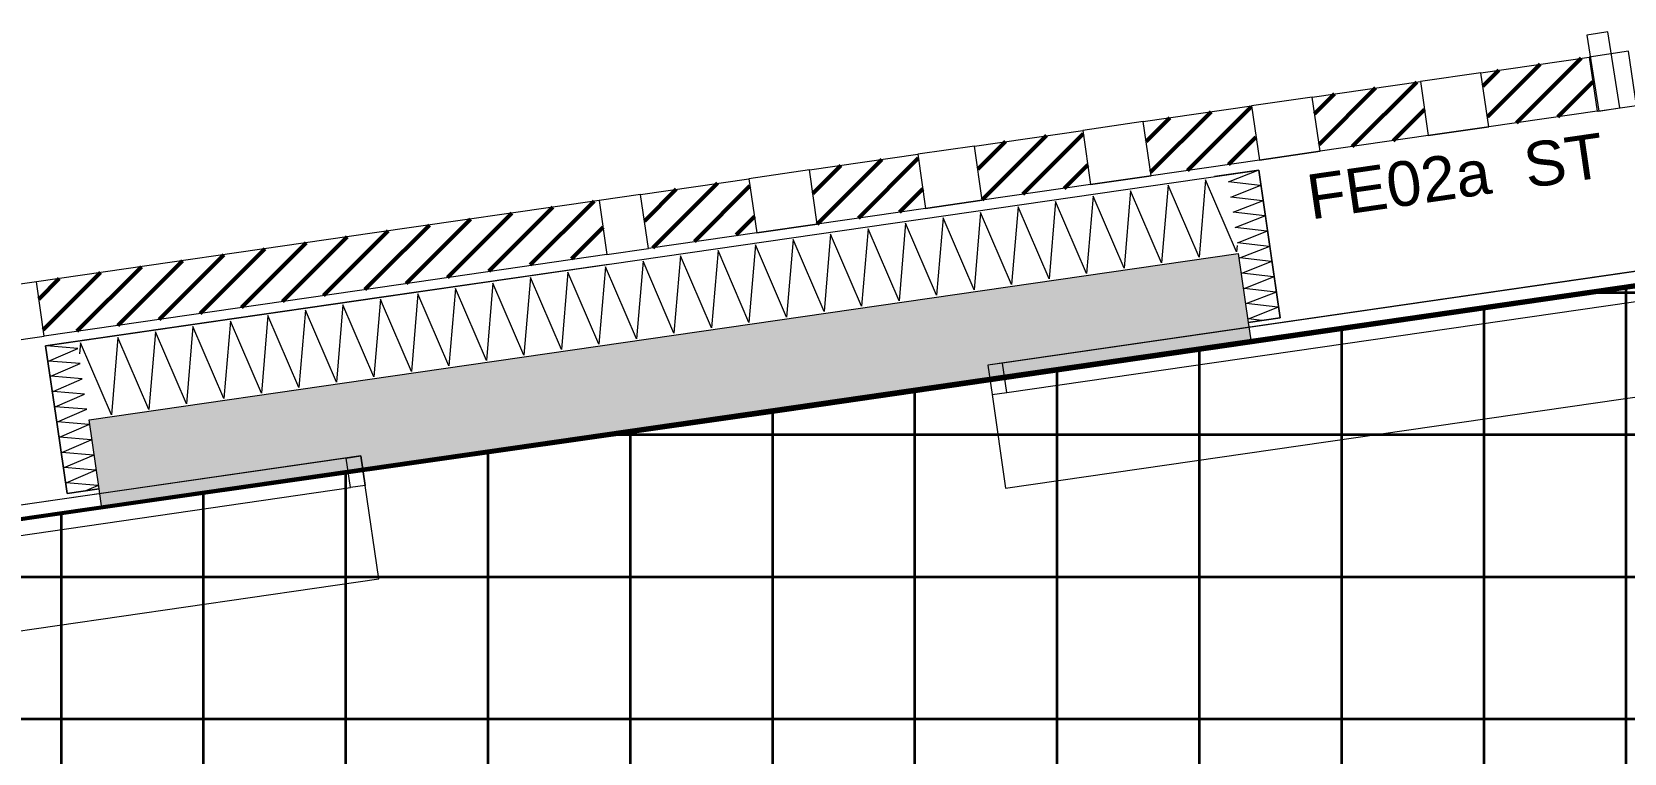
# Model space of a CAD drawing. Header units: metres. Extents: x 399 to 3028, y -427 to 863.
# Drawn here: x 740.686 to 743.887, y -297.525 to -296.074 of the extents above; entities that cross this region are included whole.
import ezdxf

# ---------------------------------------------------------------- set-up
doc = ezdxf.new("R2010")
doc.units = ezdxf.units.M
for name, color, linetype, lineweight in [('01-Dalles_3D_Stylo_No__1', 250, 'Continuous', 9), ('01-Murs_structure', 250, 'Continuous', 9), ('01-Murs_structure_Stylo_No__1', 250, 'Continuous', 9), ('01-Murs_structure_Stylo_No__101', 50, 'Continuous', 50), ('01-Murs_structure_Stylo_No__2', 8, 'Continuous', 9), ('02-Serrurerie_2nd oeuvre_Stylo_No__1', 250, 'Continuous', 9), ('06-SHAB pièces 50_Stylo_No__102', 71, 'Continuous', 50), ('AES-Charge', 5, 'Continuous', 35), ('Fenêtres ARCHICAD_Stylo_No__1', 250, 'Continuous', 9), ('Marques de fenêtre ARCHICAD_Stylo_No__1', 250, 'Continuous', 9), ('Plan De Charge - PH R_1_dwg', 8, 'Continuous', 9)]:
    doc.layers.add(name, color=color, linetype=linetype, lineweight=lineweight)
doc.styles.add('Arial_6', font='arial.ttf', dxfattribs={"height": 0.09})
pattern_1 = [(45, (-84.054, 39.28), (-0.035355339, 0.035355339), [])]

# ---------------------------------------------------------------- blocks, each defined once
blk = doc.blocks.new('Plan De Charge - PH R_1_dwg__X197-779364-Plan De Charge - PH R_1 1_100')
at = {"layer": '01-Murs_structure_Stylo_No__2', "flags": 128}
for points in [[(390.1556, -296.7785), (390.0934, -296.6337), (390.0802, -296.7895)], [(390.2483, -296.6214), (390.2442, -296.6118), (390.231, -296.7676), (390.1688, -296.6228), (390.1556, -296.7785)], [(389.9294, -296.8113), (389.8672, -296.6665), (389.854, -296.8223)], [(390.0048, -296.8004), (389.9426, -296.6555), (389.9294, -296.8113)], [(390.0802, -296.7895), (390.018, -296.6446), (390.0048, -296.8004)], [(389.7032, -296.8441), (389.641, -296.6992), (389.6391, -296.7217)], [(389.7786, -296.8332), (389.7164, -296.6883), (389.7032, -296.8441)], [(389.854, -296.8223), (389.7918, -296.6774), (389.7786, -296.8332)]]:
    blk.add_lwpolyline(points, dxfattribs=at)
blk = doc.blocks.new('Plan De Charge - PH R_1_dwg__X199-779366-Plan De Charge - PH R_1 1_100')
at = {"layer": '01-Murs_structure_Stylo_No__2', "flags": 128}
for points in [[(389.577, -296.7359), (389.6359, -296.7106), (389.5726, -296.7053)], [(389.5815, -296.7665), (389.6403, -296.7412), (389.577, -296.7359)], [(389.5859, -296.7972), (389.6448, -296.7719), (389.5815, -296.7665)], [(389.5904, -296.8278), (389.6492, -296.8025), (389.5859, -296.7972)], [(389.5948, -296.8584), (389.6536, -296.8331), (389.5904, -296.8278)], [(389.5992, -296.8891), (389.6581, -296.8638), (389.5948, -296.8584)], [(389.6037, -296.9197), (389.6625, -296.8944), (389.5992, -296.8891)], [(389.6081, -296.9503), (389.667, -296.925), (389.6037, -296.9197)], [(389.6508, -296.9971), (389.6758, -296.9863), (389.6126, -296.981), (389.6714, -296.9557), (389.6081, -296.9503)]]:
    blk.add_lwpolyline(points, dxfattribs=at)
blk = doc.blocks.new('Plan De Charge - PH R_1_dwg_Fenêtre 22_2-779367-Plan De Charge - PH R_1 1_100')
at = {"layer": 'Fenêtres ARCHICAD_Stylo_No__1'}
for p, q in [((390.1751, -296.9312), (388.2938, -297.2038)), ((388.2981, -297.2335), (390.1794, -296.9609)), ((388.3025, -297.2632), (390.1837, -296.9906))]:
    blk.add_line(p, q, dxfattribs=at)
at = {"layer": 'Fenêtres ARCHICAD_Stylo_No__1', "flags": 128}
for points in [[(390.2407, -297.1743), (390.2134, -296.9863), (390.2048, -296.9269), (390.2134, -296.9863), (390.1837, -296.9906), (390.1751, -296.9312), (390.2048, -296.9269), (388.2642, -297.2081), (388.2728, -297.2675), (388.3, -297.4555)], [(388.2728, -297.2675), (388.3025, -297.2632), (388.2938, -297.2038), (388.2642, -297.2081)]]:
    blk.add_lwpolyline(points, close=True, dxfattribs=at)
blk = doc.blocks.new('Plan De Charge - PH R_1_dwg__X200-779368-Plan De Charge - PH R_1 1_100')
at = {"layer": '01-Murs_structure_Stylo_No__2'}
blk.add_line((390.3064, -296.7567), (390.2483, -296.6214), dxfattribs=at)
at = {"layer": '01-Murs_structure_Stylo_No__2', "flags": 128}
for points in [[(391.9663, -296.5037), (391.9653, -296.5163), (391.9031, -296.3714), (391.8899, -296.5272), (391.8277, -296.3823), (391.8145, -296.5381)], [(391.6637, -296.56), (391.6014, -296.4151), (391.5883, -296.5709)], [(391.7391, -296.549), (391.6769, -296.4042), (391.6637, -296.56)], [(391.8145, -296.5381), (391.7523, -296.3933), (391.7391, -296.549)], [(391.5129, -296.5818), (391.4506, -296.437), (391.4375, -296.5928)], [(391.5883, -296.5709), (391.526, -296.426), (391.5129, -296.5818)], [(391.2867, -296.6146), (391.2244, -296.4698), (391.2113, -296.6255)], [(391.3621, -296.6037), (391.2998, -296.4588), (391.2867, -296.6146)], [(391.4375, -296.5928), (391.3752, -296.4479), (391.3621, -296.6037)], [(391.0605, -296.6474), (390.9982, -296.5025), (390.985, -296.6583)], [(391.1359, -296.6365), (391.0736, -296.4916), (391.0605, -296.6474)], [(391.2113, -296.6255), (391.149, -296.4807), (391.1359, -296.6365)], [(390.8342, -296.6802), (390.772, -296.5353), (390.7588, -296.6911)], [(390.9096, -296.6693), (390.8474, -296.5244), (390.8342, -296.6802)], [(390.985, -296.6583), (390.9228, -296.5135), (390.9096, -296.6693)], [(390.608, -296.713), (390.5458, -296.5681), (390.5326, -296.7239)], [(390.6834, -296.702), (390.6212, -296.5572), (390.608, -296.713)], [(390.7588, -296.6911), (390.6966, -296.5463), (390.6834, -296.702)], [(390.3818, -296.7458), (390.3196, -296.6009), (390.3064, -296.7567)], [(390.4572, -296.7348), (390.395, -296.59), (390.3818, -296.7458)], [(390.5326, -296.7239), (390.4704, -296.579), (390.4572, -296.7348)]]:
    blk.add_lwpolyline(points, dxfattribs=at)
blk = doc.blocks.new('Plan De Charge - PH R_1_dwg__X202-779370-Plan De Charge - PH R_1 1_100')
at = {"layer": '01-Murs_structure_Stylo_No__2', "flags": 128}
for points in [[(392.0129, -296.3829), (391.9493, -296.3753), (392.0085, -296.3522)], [(392.0174, -296.4135), (391.9538, -296.406), (392.0129, -296.3829)], [(392.0218, -296.4441), (391.9582, -296.4366), (392.0174, -296.4135)], [(392.0262, -296.4748), (391.9626, -296.4672), (392.0218, -296.4441)], [(392.0307, -296.5054), (391.9671, -296.4979), (392.0262, -296.4748)], [(392.0351, -296.536), (391.9715, -296.5285), (392.0307, -296.5054)], [(392.0396, -296.5667), (391.976, -296.5591), (392.0351, -296.536)], [(392.044, -296.5973), (391.9804, -296.5898), (392.0396, -296.5667)], [(392.0163, -296.6542), (391.9893, -296.651), (392.0484, -296.6279), (391.9848, -296.6204), (392.044, -296.5973)]]:
    blk.add_lwpolyline(points, dxfattribs=at)
blk = doc.blocks.new('Plan De Charge - PH R_1_dwg_Fenêtre 22_2-779372-Plan De Charge - PH R_1 1_100')
at = {"layer": 'Fenêtres ARCHICAD_Stylo_No__1'}
for p, q in [((393.3762, -296.4673), (391.4949, -296.7399)), ((391.4992, -296.7696), (393.3805, -296.4969)), ((391.5035, -296.7993), (393.3848, -296.5266))]:
    blk.add_line(p, q, dxfattribs=at)
at = {"layer": 'Fenêtres ARCHICAD_Stylo_No__1', "flags": 128}
for points in [[(393.4417, -296.7104), (393.4145, -296.5223), (393.4059, -296.4629), (393.4145, -296.5223), (393.3848, -296.5266), (393.3762, -296.4673), (393.4059, -296.4629), (391.4652, -296.7442), (391.4738, -296.8036), (391.501, -296.9916)], [(391.4738, -296.8036), (391.5035, -296.7993), (391.4949, -296.7399), (391.4652, -296.7442)]]:
    blk.add_lwpolyline(points, close=True, dxfattribs=at)
blk = doc.blocks.new('Plan De Charge - PH R_1_dwg-779150-Plan De Charge - PH R_1 1_100')
at = {"layer": '01-Murs_structure', "lineweight": 35}
for points in [[(390.2951, -296.9441), (391.9945, -296.6978), (391.9687, -296.5197), (390.2693, -296.766), (390.2946, -296.941)], [(389.6841, -297.0326), (390.2951, -296.9441), (390.2693, -296.766), (389.6583, -296.8545), (389.6837, -297.0295)]]:
    blk.add_hatch(color=18, dxfattribs=at).paths.add_polyline_path(points)
at = {"layer": '01-Murs_structure_Stylo_No__101'}
h = blk.add_hatch(dxfattribs=at)
h.set_pattern_fill('FP_65', color=256, style=0, pattern_type=2)
h.set_pattern_definition(pattern_1)
h.paths.add_polyline_path([(392.4724, -296.2648), (392.6901, -296.2332), (392.6743, -296.1244), (392.4566, -296.1559)])
h = blk.add_hatch(dxfattribs=at)
h.set_pattern_fill('FP_65', color=256, style=0, pattern_type=2)
h.set_pattern_definition(pattern_1)
h.paths.add_polyline_path([(392.133, -296.314), (392.3507, -296.2824), (392.3349, -296.1736), (392.1172, -296.2051)])
h = blk.add_hatch(dxfattribs=at)
h.set_pattern_fill('FP_65', color=256, style=0, pattern_type=2)
h.set_pattern_definition(pattern_1)
h.paths.add_polyline_path([(391.7935, -296.3632), (392.0113, -296.3316), (391.9945, -296.2229), (391.7778, -296.2543)])
h = blk.add_hatch(dxfattribs=at)
h.set_pattern_fill('FP_65', color=256, style=0, pattern_type=2)
h.set_pattern_definition(pattern_1)
h.paths.add_polyline_path([(391.4541, -296.4124), (391.6718, -296.3808), (391.6561, -296.2719), (391.4383, -296.3035)])
h = blk.add_hatch(dxfattribs=at)
h.set_pattern_fill('FP_65', color=256, style=0, pattern_type=2)
h.set_pattern_definition(pattern_1)
h.paths.add_polyline_path([(391.1224, -296.4604), (391.3401, -296.4289), (391.3243, -296.32), (391.1066, -296.3516)])
h = blk.add_hatch(dxfattribs=at)
h.set_pattern_fill('FP_65', color=256, style=0, pattern_type=2)
h.set_pattern_definition(pattern_1)
h.paths.add_polyline_path([(390.783, -296.5096), (391.0003, -296.4757), (390.9849, -296.3692), (390.7672, -296.4008), (390.778, -296.4757)])
h = blk.add_hatch(dxfattribs=at)
h.set_pattern_fill('FP_65', color=256, style=0, pattern_type=2)
h.set_pattern_definition(pattern_1)
h.paths.add_polyline_path([(390.2435, -296.5878), (390.6993, -296.5197), (390.6839, -296.4128), (390.2277, -296.479)])
h = blk.add_hatch(dxfattribs=at)
h.set_pattern_fill('FP_65', color=256, style=0, pattern_type=2)
h.set_pattern_definition(pattern_1)
h.paths.add_polyline_path([(389.5682, -296.6857), (390.2435, -296.5878), (390.2277, -296.479), (389.5524, -296.5768)])
at = {"layer": 'AES-Charge'}
h = blk.add_hatch(dxfattribs=at)
h.set_pattern_fill('FP_93', color=1, style=0, pattern_type=2)
h.set_pattern_definition([(0, (46.337, 45.172), (0, 0.286), []), (90, (46.337, 45.172), (-0.286, 2e-17), [])])
h.paths.add_polyline_path([(390.8075, -332.6989), (393.8102, -332.5987), (393.8101, -332.5933), (393.8299, -332.593), (393.83, -332.5991), (393.9145, -332.5964), (393.9144, -332.5914), (393.9343, -332.5911), (393.9343, -332.5957), (397.2228, -332.4872), (397.0443, -330.7576), (396.4523, -330.8187), (396.4217, -330.5218), (396.1257, -330.5523), (396.1205, -330.5026), (397.0084, -330.4105), (396.9241, -329.593), (396.1118, -329.6768), (396.0436, -329.0404), (390.4896, -329.6132), (390.4737, -329.4339), (396.0277, -328.8611), (395.9617, -328.2208), (396.7738, -328.1365), (396.6894, -327.3191), (395.8016, -327.4106), (395.7965, -327.3609), (396.0925, -327.3304), (396.0619, -327.0334), (396.6536, -326.9719), (396.5264, -325.739), (390.1581, -326.3957), (390.1396, -326.2167), (396.5079, -325.5596), (396.3806, -324.3265), (395.789, -324.3875), (395.7584, -324.0906), (395.4624, -324.1211), (395.4573, -324.0713), (396.3448, -323.9793), (396.2604, -323.1618), (395.4486, -323.2456), (395.38, -322.6056), (389.8266, -323.1783), (389.8107, -322.999), (395.3641, -322.4262), (395.298, -321.786), (396.1097, -321.7017), (396.0254, -320.8843), (395.138, -320.9758), (395.1329, -320.9261), (395.4289, -320.8955), (395.3982, -320.5986), (395.9896, -320.5371), (395.8623, -319.3042), (389.4951, -319.9608), (389.4767, -319.7818), (395.8438, -319.1248), (395.7166, -317.8917), (395.1254, -317.9527), (395.0947, -317.6557), (394.7988, -317.6863), (394.7936, -317.6365), (395.6807, -317.5444), (395.5964, -316.7271), (394.7849, -316.8108), (394.7163, -316.1707), (389.1636, -316.7434), (389.1477, -316.5641), (394.7004, -315.9914), (394.6344, -315.3511), (395.4457, -315.2669), (395.3614, -314.4495), (394.4744, -314.541), (394.4693, -314.4912), (394.7652, -314.4607), (394.7346, -314.1638), (395.3255, -314.1022), (395.1983, -312.8694), (388.8321, -313.5259), (388.8137, -313.3469), (395.1798, -312.69), (395.0525, -311.4569), (394.4617, -311.5178), (394.4311, -311.2209), (394.1351, -311.2514), (394.13, -311.2017), (395.0167, -311.1096), (394.9301, -310.2925), (394.1213, -310.3759), (394.0527, -309.7359), (388.5006, -310.3085), (388.4847, -310.1292), (394.0368, -309.5566), (393.9708, -308.9163), (394.7817, -308.832), (394.6973, -308.0147), (393.8108, -308.1062), (393.8056, -308.0564), (394.1016, -308.0259), (394.071, -307.729), (394.6615, -307.6674), (394.5343, -306.4346), (388.1692, -307.0911), (388.1507, -306.912), (394.5157, -306.2551), (394.3885, -305.0221), (393.7981, -305.083), (393.7675, -304.7861), (393.4715, -304.8166), (393.4664, -304.7669), (394.3527, -304.6748), (394.2671, -303.8576), (393.4577, -303.9411), (393.3891, -303.3011), (387.8377, -303.8736), (387.8218, -303.6943), (393.3732, -303.1218), (393.3071, -302.4815), (394.1176, -302.3972), (394.0333, -301.5799), (393.1471, -301.6713), (393.142, -301.6216), (393.438, -301.5911), (393.4074, -301.2941), (393.9975, -301.2326), (393.8702, -299.9998), (387.5062, -300.6562), (387.4877, -300.4771), (391.3272, -300.0811), (391.2099, -298.9439), (390.5633, -299.0106), (390.4945, -298.3429), (390.5442, -298.3378), (390.6079, -298.9557), (391.8227, -298.8304), (391.7589, -298.2125), (391.8087, -298.2074), (391.8331, -298.4441), (391.9366, -298.4334), (391.9418, -298.4831), (391.8382, -298.4938), (391.8775, -298.875), (391.2596, -298.9387), (391.3769, -300.076), (393.0392, -299.9026), (392.9672, -299.204), (393.7794, -299.1198), (393.6951, -298.3023), (392.8072, -298.3939), (392.802, -298.3441), (393.098, -298.3136), (393.0674, -298.0167), (393.6592, -297.9551), (393.5069, -296.4786), (392.8852, -296.5687), (392.8847, -296.5658), (391.994, -296.6948), (391.9945, -296.6978), (389.6841, -297.0326), (389.6837, -297.0295), (388.793, -297.1585), (388.7934, -297.1617), (387.1676, -297.3983), (387.226, -297.9667), (387.2215, -297.9671), (387.3836, -299.5388), (387.3878, -299.5384), (387.5573, -301.184), (387.5533, -301.1844), (387.7153, -302.7561), (387.7194, -302.7557), (387.9307, -304.8048), (387.9266, -304.8052), (388.0887, -306.3769), (388.0928, -306.3765), (388.221, -307.6188), (388.2168, -307.6193), (388.3788, -309.1909), (388.383, -309.1905), (388.5944, -311.2396), (388.5901, -311.2401), (388.7522, -312.8118), (388.7565, -312.8113), (388.8846, -314.0537), (388.8803, -314.0541), (389.0423, -315.6258), (389.0467, -315.6253), (389.258, -317.6745), (389.2536, -317.6749), (389.4157, -319.2466), (389.4201, -319.2461), (389.5482, -320.4885), (389.5438, -320.489), (389.7058, -322.0606), (389.7103, -322.0602), (389.9216, -324.1093), (389.9171, -324.1098), (390.0792, -325.6814), (390.0837, -325.681), (390.2118, -326.9233), (390.2073, -326.9238), (390.3693, -328.4955), (390.3739, -328.495), (390.5853, -330.5441), (390.5806, -330.5446), (390.7426, -332.1163), (390.7474, -332.1158), (390.8065, -332.6898)])
h.paths.add_polyline_path([(390.8574, -332.6644), (390.8547, -332.5845), (391.5543, -332.5609), (391.557, -332.6409), (391.1959, -332.653)])
h.paths.add_polyline_path([(393.8737, -331.0894), (393.8048, -330.4218), (394.4514, -330.3551), (394.3341, -329.2178), (394.3838, -329.2127), (394.5011, -330.35), (395.119, -330.2863), (395.1516, -330.6025), (395.2551, -330.5918), (395.2603, -330.6416), (395.1567, -330.6522), (395.1878, -330.9539), (395.1381, -330.959), (395.0744, -330.3411), (393.8597, -330.4664), (393.9234, -331.0843)])
h.paths.add_polyline_path([(396.4969, -330.7638), (396.9943, -330.7125), (396.9739, -330.5151), (396.4765, -330.5664), (396.4916, -330.7125)])
h.paths.add_polyline_path([(394.3154, -329.0376), (394.1982, -327.9004), (393.5516, -327.967), (393.4828, -327.2994), (393.5325, -327.2943), (393.5962, -327.9122), (394.8109, -327.7869), (394.7472, -327.169), (394.7969, -327.1639), (394.8276, -327.4608), (394.9311, -327.4501), (394.9362, -327.4999), (394.8327, -327.5105), (394.8658, -327.8315), (394.2479, -327.8952), (394.3652, -329.0325)])
h.paths.add_polyline_path([(396.1371, -327.2755), (396.6345, -327.2242), (396.6141, -327.0268), (396.1167, -327.078), (396.1313, -327.2191)])
h.paths.add_polyline_path([(390.2195, -326.51), (390.2118, -326.4304), (390.9076, -326.3586), (390.9158, -326.4382)])
h.paths.add_polyline_path([(390.1847, -326.1719), (390.1765, -326.0923), (390.8728, -326.0205), (390.881, -326.1)])
h.paths.add_polyline_path([(393.2099, -324.6535), (393.141, -323.9859), (393.7876, -323.9192), (393.6703, -322.7819), (393.72, -322.7768), (393.8373, -323.914), (394.4552, -323.8503), (394.4883, -324.1713), (394.5919, -324.1606), (394.597, -324.2103), (394.4934, -324.221), (394.5241, -324.5179), (394.4743, -324.5231), (394.4106, -323.9052), (393.1959, -324.0305), (393.2596, -324.6483)])
h.paths.add_polyline_path([(395.8336, -324.3326), (396.331, -324.2813), (396.3106, -324.0839), (395.8132, -324.1352), (395.8278, -324.2762)])
h.paths.add_polyline_path([(393.6518, -322.6028), (393.5345, -321.4655), (392.888, -321.5322), (392.8191, -320.8646), (392.8689, -320.8595), (392.9326, -321.4773), (394.1473, -321.3521), (394.0836, -320.7342), (394.1333, -320.7291), (394.1639, -321.026), (394.2675, -321.0153), (394.2726, -321.065), (394.1691, -321.0757), (394.2022, -321.3967), (393.5843, -321.4604), (393.7016, -322.5977)])
h.paths.add_polyline_path([(395.4735, -320.8407), (395.9708, -320.7894), (395.9505, -320.5919), (395.4531, -320.6432), (395.4677, -320.7843)])
h.paths.add_polyline_path([(389.5559, -320.0752), (389.5482, -319.9955), (390.244, -319.9238), (390.2522, -320.0034)])
h.paths.add_polyline_path([(389.521, -319.737), (389.5128, -319.6575), (390.2091, -319.5856), (390.2173, -319.6652)])
h.paths.add_polyline_path([(392.5462, -318.2187), (392.4774, -317.551), (393.124, -317.4843), (393.0067, -316.3471), (393.0564, -316.3419), (393.1737, -317.4792), (393.7916, -317.4155), (393.8247, -317.7365), (393.9282, -317.7258), (393.9334, -317.7755), (393.8298, -317.7862), (393.8604, -318.0831), (393.8107, -318.0882), (393.747, -317.4704), (392.5323, -317.5956), (392.596, -318.2135)])
h.paths.add_polyline_path([(395.17, -317.8978), (395.6673, -317.8465), (395.647, -317.649), (395.1496, -317.7003), (395.1642, -317.8414)])
h.paths.add_polyline_path([(392.9882, -316.168), (392.8709, -315.0307), (392.2243, -315.0974), (392.1555, -314.4298), (392.2052, -314.4246), (392.269, -315.0425), (393.4837, -314.9173), (393.4199, -314.2994), (393.4697, -314.2942), (393.5003, -314.5912), (393.6038, -314.5805), (393.609, -314.6302), (393.5054, -314.6409), (393.5385, -314.9619), (392.9206, -315.0256), (393.0379, -316.1629)])
h.paths.add_polyline_path([(394.8098, -314.4058), (395.3072, -314.3546), (395.2868, -314.1571), (394.7895, -314.2084), (394.804, -314.3494)])
h.paths.add_polyline_path([(388.8923, -313.6403), (388.8846, -313.5607), (389.5804, -313.489), (389.5886, -313.5685)])
h.paths.add_polyline_path([(388.8574, -313.3022), (388.8492, -313.2226), (389.5455, -313.1508), (389.5537, -313.2304)])
h.paths.add_polyline_path([(391.8826, -311.7838), (391.8138, -311.1162), (392.4603, -311.0495), (392.343, -309.9122), (392.3928, -309.9071), (392.5101, -311.0444), (393.1279, -310.9807), (393.1611, -311.3016), (393.2646, -311.291), (393.2697, -311.3407), (393.1662, -311.3514), (393.1968, -311.6483), (393.1471, -311.6534), (393.0833, -311.0355), (391.8686, -311.1608), (391.9324, -311.7787)])
h.paths.add_polyline_path([(394.5063, -311.463), (395.0037, -311.4117), (394.9833, -311.2142), (394.486, -311.2655), (394.5005, -311.4065)])
h.paths.add_polyline_path([(392.3246, -309.7332), (392.2073, -308.5959), (391.5607, -308.6626), (391.4919, -307.9949), (391.5416, -307.9898), (391.6053, -308.6077), (392.82, -308.4824), (392.7563, -307.8645), (392.8061, -307.8594), (392.8367, -308.1563), (392.9402, -308.1457), (392.9453, -308.1954), (392.8418, -308.2061), (392.8749, -308.527), (392.257, -308.5908), (392.3743, -309.728)])
h.paths.add_polyline_path([(394.1462, -307.971), (394.6436, -307.9197), (394.6232, -307.7223), (394.1259, -307.7736), (394.1404, -307.9146)])
h.paths.add_polyline_path([(388.2287, -307.2055), (388.221, -307.1259), (388.9168, -307.0541), (388.925, -307.1337)])
h.paths.add_polyline_path([(388.1938, -306.8674), (388.1856, -306.7878), (388.8819, -306.716), (388.8901, -306.7956)])
h.paths.add_polyline_path([(391.219, -305.349), (391.1501, -304.6814), (391.7967, -304.6147), (391.6794, -303.4774), (391.7291, -303.4723), (391.8464, -304.6096), (392.4643, -304.5458), (392.4974, -304.8668), (392.601, -304.8561), (392.6061, -304.9059), (392.5026, -304.9166), (392.5332, -305.2135), (392.4834, -305.2186), (392.4197, -304.6007), (391.205, -304.726), (391.2687, -305.3439)])
h.paths.add_polyline_path([(393.8427, -305.0281), (394.3401, -304.9768), (394.3197, -304.7794), (393.8224, -304.8307), (393.8369, -304.9717)])
h.paths.add_polyline_path([(391.6609, -303.2983), (391.5437, -302.1611), (390.8971, -302.2277), (390.8282, -301.5601), (390.878, -301.555), (390.9417, -302.1729), (392.1564, -302.0476), (392.0927, -301.4297), (392.1424, -301.4246), (392.173, -301.7215), (392.2766, -301.7108), (392.2817, -301.7606), (392.1782, -301.7713), (392.2113, -302.0922), (391.5934, -302.1559), (391.7107, -303.2932)])
h.paths.add_polyline_path([(393.4826, -301.5362), (393.9799, -301.4849), (393.9596, -301.2875), (393.4622, -301.3388), (393.4768, -301.4798)])
h.paths.add_polyline_path([(387.565, -300.7707), (387.5573, -300.6911), (388.2531, -300.6193), (388.2613, -300.6989)])
h.paths.add_polyline_path([(393.0768, -299.297), (393.79, -299.2225), (393.7897, -299.2192), (393.0764, -299.2928), (393.0768, -299.297)])
h.paths.add_polyline_path([(393.1426, -298.2588), (393.64, -298.2075), (393.6196, -298.01), (393.1223, -298.0613), (393.1368, -298.2023)])
h.paths.add_polyline_path([(387.2297, -297.506), (387.2182, -297.4269), (387.911, -297.3265), (387.9224, -297.4056), (387.4677, -297.4715)])
at = {"color": 8, "lineweight": 9, "flags": 128}
for points in [[(392.7692, -296.2218), (392.7534, -296.1129), (392.6743, -296.1244), (392.6901, -296.2332)], [(392.3349, -296.1736), (392.3507, -296.2824), (392.4724, -296.2648), (392.4566, -296.1559)], [(391.9955, -296.2228), (392.0113, -296.3316), (392.133, -296.314), (392.1172, -296.2051)], [(391.6561, -296.2719), (391.6718, -296.3808), (391.7935, -296.3632), (391.7778, -296.2543)], [(391.3243, -296.32), (391.3401, -296.4289), (391.4541, -296.4124), (391.4383, -296.3035)], [(390.9849, -296.3692), (391.0007, -296.4781), (391.1224, -296.4604), (391.1066, -296.3516)], [(390.6839, -296.4128), (390.6996, -296.5217), (390.783, -296.5096), (390.7672, -296.4008)], [(389.5682, -296.6857), (389.5524, -296.5768), (389.4733, -296.5883), (389.4891, -296.6972)]]:
    blk.add_lwpolyline(points, close=True, dxfattribs=at)
at = {"layer": '01-Dalles_3D_Stylo_No__1', "flags": 128}
blk.add_lwpolyline([(393.5138, -296.4776), (387.1668, -297.3975), (390.8082, -332.7056), (397.2277, -332.4894)], close=True, dxfattribs=at)
at = {"layer": '01-Murs_structure_Stylo_No__1'}
for p, q in [((391.9945, -296.6978), (391.9648, -296.7021)), ((389.6841, -297.0326), (389.7138, -297.0283))]:
    blk.add_line(p, q, dxfattribs=at)
at = {"layer": '01-Murs_structure_Stylo_No__1', "flags": 128}
for points in [[(392.4724, -296.2648), (392.4566, -296.1559), (392.6743, -296.1244), (392.6901, -296.2332)], [(392.133, -296.314), (392.1172, -296.2051), (392.3349, -296.1736), (392.3507, -296.2824)], [(391.7935, -296.3632), (391.7778, -296.2543), (391.9955, -296.2228), (392.0113, -296.3316)], [(391.4541, -296.4124), (391.4383, -296.3035), (391.6561, -296.2719), (391.6718, -296.3808)], [(391.1224, -296.4604), (391.1066, -296.3516), (391.3243, -296.32), (391.3401, -296.4289)], [(390.783, -296.5096), (390.7672, -296.4008), (390.9849, -296.3692), (391.0007, -296.4781)]]:
    blk.add_lwpolyline(points, close=True, dxfattribs=at)
for points in [[(390.7025, -296.5415), (390.2463, -296.6076), (391.9457, -296.3613), (392.01, -296.352), (392.033, -296.5104), (392.0531, -296.6489), (391.9887, -296.6582), (391.9945, -296.6978), (390.2951, -296.9441), (389.6841, -297.0326), (389.6784, -296.9931), (389.6141, -297.0024), (389.594, -296.8638), (389.571, -296.7055), (389.6354, -296.6962), (390.2463, -296.6076), (389.571, -296.7055), (389.594, -296.8638), (389.6141, -297.0024)], [(389.6601, -296.6926), (389.571, -296.7055), (389.6141, -297.0024), (389.6784, -296.9931), (389.6583, -296.8545), (390.2693, -296.766), (391.9687, -296.5197), (391.9887, -296.6582), (392.0531, -296.6489), (392.01, -296.352), (391.921, -296.3649)], [(392.01, -296.352), (392.033, -296.5104), (392.0531, -296.6489)], [(390.6839, -296.4128), (390.2277, -296.479), (389.5524, -296.5768)], [(390.6996, -296.5217), (390.2435, -296.5878), (389.5682, -296.6857)]]:
    blk.add_lwpolyline(points, dxfattribs=at)
at = {"layer": '01-Murs_structure_Stylo_No__2'}
for p, q in [((392.4566, -296.1559), (392.3349, -296.1736)), ((392.1172, -296.2051), (391.9955, -296.2228)), ((391.7778, -296.2543), (391.6561, -296.2719)), ((392.4724, -296.2648), (392.3507, -296.2824)), ((391.4383, -296.3035), (391.3243, -296.32)), ((392.133, -296.314), (392.0113, -296.3316)), ((391.1066, -296.3516), (390.9849, -296.3692)), ((391.7935, -296.3632), (391.6718, -296.3808)), ((391.4541, -296.4124), (391.3401, -296.4289)), ((391.1224, -296.4604), (391.0007, -296.4781))]:
    blk.add_line(p, q, dxfattribs=at)
at = {"layer": '01-Murs_structure_Stylo_No__2', "flags": 128}
for points in [[(392.6901, -296.2332), (392.7692, -296.2218), (392.7534, -296.1129), (392.6743, -296.1244)], [(390.7672, -296.4008), (390.6839, -296.4128), (390.6996, -296.5217), (390.783, -296.5096)], [(389.4891, -296.6972), (389.5682, -296.6857), (389.5524, -296.5768), (389.4733, -296.5883)]]:
    blk.add_lwpolyline(points, dxfattribs=at)
at = {"layer": '02-Serrurerie_2nd oeuvre_Stylo_No__1', "flags": 128}
blk.add_lwpolyline([(392.6907, -296.0769), (392.6697, -296.0802), (392.6816, -296.1566), (392.6936, -296.233), (392.7145, -296.2297), (392.7355, -296.2264), (392.7235, -296.15), (392.7116, -296.0737)], close=True, dxfattribs=at)
at = {"layer": '06-SHAB pièces 50_Stylo_No__102', "flags": 128}
blk.add_lwpolyline([(393.7876, -299.1535), (393.5119, -296.4778), (391.0556, -296.8354), (390.3626, -296.9343), (387.1604, -297.3904)], dxfattribs=at)
at = {"layer": 'AES-Charge', "color": 20, "lineweight": 50, "flags": 128}
blk.add_lwpolyline([(387.1625, -297.3947), (393.5066, -296.4757), (397.2228, -332.4872), (390.8027, -332.699)], close=True, dxfattribs=at)
for name in ['Plan De Charge - PH R_1_dwg__X200-779368-Plan De Charge - PH R_1 1_100', 'Plan De Charge - PH R_1_dwg__X202-779370-Plan De Charge - PH R_1 1_100', 'Plan De Charge - PH R_1_dwg_Fenêtre 22_2-779372-Plan De Charge - PH R_1 1_100', 'Plan De Charge - PH R_1_dwg__X197-779364-Plan De Charge - PH R_1 1_100', 'Plan De Charge - PH R_1_dwg__X199-779366-Plan De Charge - PH R_1 1_100', 'Plan De Charge - PH R_1_dwg_Fenêtre 22_2-779367-Plan De Charge - PH R_1 1_100']:
    blk.add_blockref(name, (0, 0))
at = {"layer": 'Marques de fenêtre ARCHICAD_Stylo_No__1', "color": 7, "insert": (392.1016, -296.3623), "char_height": 0.09, "width": 0.718425, "attachment_point": 1, "rotation": 8.2464, "line_spacing_factor": 0.941778, "style": 'Arial_6'}
blk.add_mtext('FE02a  ST', dxfattribs=at)

msp = doc.modelspace()

# ---------------------------------------------------------------- block references
at = {"layer": 'Plan De Charge - PH R_1_dwg', "color": 10, "lineweight": 35}
msp.add_blockref('Plan De Charge - PH R_1_dwg-779150-Plan De Charge - PH R_1 1_100', (351.1425, 0), dxfattribs=at)

doc.saveas('drawing.dxf')
